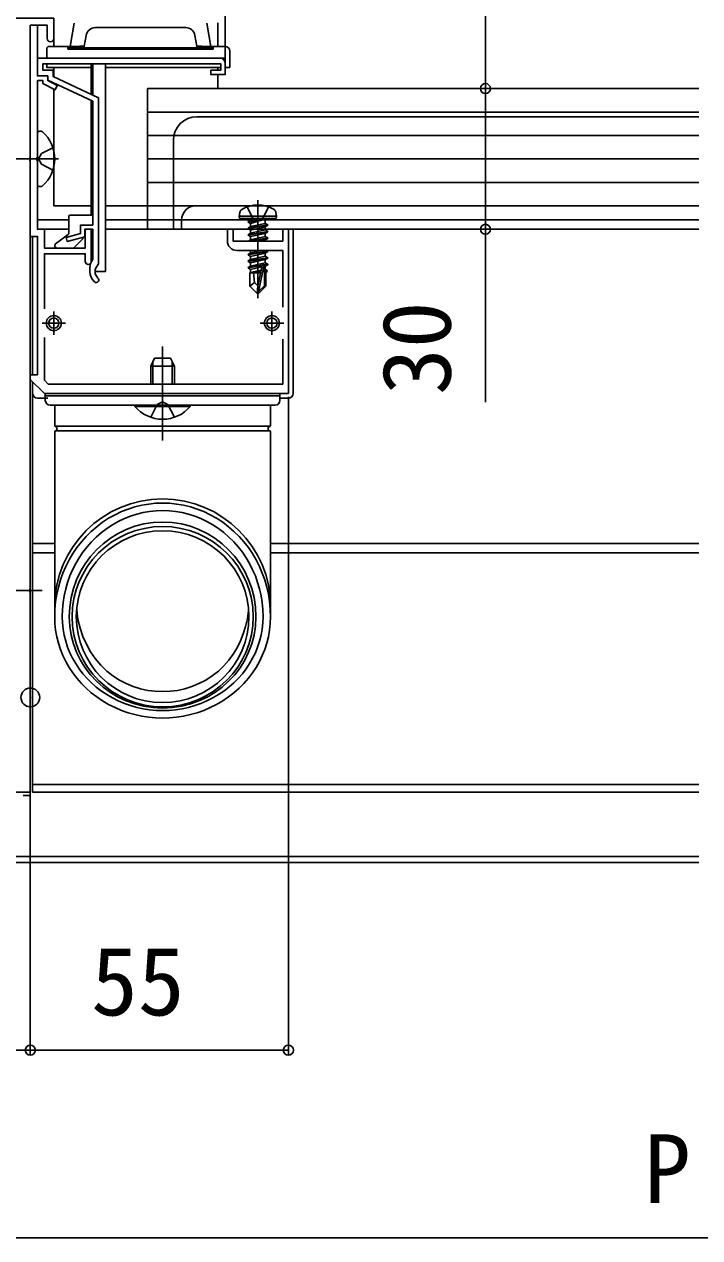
# Model space of a CAD drawing. Units: millimetres, scale not verified. Extents: x -875 to 875, y -1307 to 1300.
# Drawn here: x -579.8 to -435.8, y -1020.4 to -761.7 of the extents above; entities that cross this region are included whole.
import ezdxf
from ezdxf.enums import TextEntityAlignment as Align

# ---------------------------------------------------------------- set-up
doc = ezdxf.new("R2010")
doc.units = ezdxf.units.MM
doc.header["$LTSCALE"] = 8
doc.header["$PDMODE"] = 32
doc.header["$PDSIZE"] = 4
for name, color, linetype in [('0-3_YKK_11', 7, 'Continuous'), ('0-4_YKK_12', 2, 'Continuous'), ('0-5_YKK_13', 4, 'Continuous'), ('0-6_YKK_D', 6, 'Continuous')]:
    doc.layers.add(name, color=color, linetype=linetype)
doc.styles.add('ＭＳ ゴシック', font='')
doc.styles.get('ＭＳ ゴシック').set_extended_font_data('MS Gothic')

msp = doc.modelspace()

# ---------------------------------------------------------------- linework, layer by layer
at = {"layer": '0-3_YKK_11'}
for p, q in [((-565.8, -813.6), (-565.8, -814.4)), ((-573.5, -822.9), (-573.5, -827.9)), ((-527, -822.9), (-527, -827.9)), ((-576, -825.4), (-571, -825.4)), ((-529.5, -825.4), (-524.5, -825.4))]:
    msp.add_line(p, q, dxfattribs=at)
for points in [[(-573.5, -764.7), (-573.5, -760.4), (-600.042, -760.4), (-600.225, -760.52), (-600.775, -760.52), (-600.958, -760.4), (-621.042, -760.4), (-621.225, -760.52), (-621.775, -760.52), (-621.958, -760.4), (-630.042, -760.4), (-630.225, -760.52), (-630.775, -760.52), (-630.958, -760.4), (-638.5, -760.4), (-638.5, -763.4), (-638.2, -763.7)], [(-609, -925.4), (-578.5, -925.4), (-578.5, -882.858), (-578.62, -882.675), (-578.62, -882.125), (-578.5, -881.942), (-578.5, -790.858), (-578.62, -790.675), (-578.62, -790.125), (-578.5, -789.942), (-578.5, -761.9), (-574.9, -761.9), (-574.9, -764.7)], [(-565.5, -812.25), (-565.5, -805.4), (-566.8, -805.4), (-566.8, -809.4), (-575.5, -809.4), (-575.5, -805.4), (-577, -805.4), (-577, -790.858), (-577.12, -790.675), (-577.12, -790.125), (-577, -789.942), (-577, -773.7), (-575.8, -773.7), (-575.8, -774.307), (-573.231, -775.644), (-572.769, -774.756), (-574.8, -773.7), (-574.8, -772.7), (-577, -772.7), (-577, -761.9), (-578.5, -761.9), (-578.5, -806.9), (-577, -806.9), (-577, -836.4), (-578.5, -836.4), (-578.5, -837.4), (-575.5, -840.4), (-523.5, -840.4), (-523.5, -805.4), (-524.7, -805.4), (-524.7, -807.9), (-535.3, -807.9), (-535.3, -805.4), (-536.5, -805.4), (-536.5, -807.9)], [(-538, -768.9), (-577, -768.9), (-577, -772.7), (-574.8, -772.7), (-574.8, -773.6), (-565.2, -778.1), (-565.2, -804.5), (-567.8, -804.5), (-567.8, -806.307), (-570.865, -807.115), (-570.635, -807.985), (-566.9, -807), (-566.9, -805.4), (-565.2, -805.4), (-565.2, -811.703), (-565.255, -811.875)], [(-564.095, -813.01), (-564, -812.791), (-564, -777.337), (-573.6, -772.837), (-573.6, -771.5), (-575.8, -771.5), (-575.8, -770.1), (-537.9, -770.1), (-537.9, -771.5), (-540, -771.5), (-540, -772.4), (-537, -772.4), (-537, -769.9)], [(-575.5, -822.341), (-575.5, -810.6), (-566.8, -810.6), (-566.8, -812.25)], [(-534.5, -809.9), (-524.7, -809.9), (-524.7, -822.001)], [(-524.7, -828.799), (-524.7, -838.4), (-574.672, -838.4), (-575.5, -837.572), (-575.5, -828.459)]]:
    msp.add_lwpolyline(points, dxfattribs=at)
for centre, radius, start, end in [((-574.2, -764.7), 0.7, 180.00001, 269.99999), ((-574.2, -764.7), 0.7, 270.00001, 359.99999), ((-538, -769.9), 1, 0.00001, 89.99999), ((-534.5, -807.9), 2, 180.00001, 269.99999), ((-566.15, -812.25), 0.65, 180.00001, 269.99999), ((-566.15, -812.25), 0.65, 270.00001, 359.99999), ((-562.8, -813.6), 3, 144.90318, 180), ((-562.8, -814.4), 3, 180.00001, 227.02713), ((-562.8, -814.4), 1.9, 132.9859, 227.02712), ((-564.47, -816.193), 0.55, 227.02712, 330.00001), ((-564.47, -816.193), 0.55, 329.99997, 47.0271)]:
    msp.add_arc(centre, radius, start, end, dxfattribs=at)
at = {"layer": '0-4_YKK_12'}
for p, q in [((-543, -781.4), (-436, -781.4)), ((-548, -786.4), (-548, -805.4)), ((-572.496, -790.4), (-593.913, -790.4)), ((-543.25, -800.4), (-436, -800.4)), ((-577, -803.4), (-570.3, -803.4)), ((-562.5, -803.4), (-553.5, -803.4)), ((-553.5, -803.4), (-436, -803.4)), ((-546.25, -803.4), (-546.25, -805.4)), ((-578, -806.9), (-578, -836.4)), ((-576.7, -805.4), (-570.3, -805.4)), ((-562.5, -805.4), (-436, -805.4)), ((-550.3, -830.4), (-550.3, -850.4)), ((-578, -837.9), (-578, -925.4)), ((-578, -872.4), (-573.304, -872.4)), ((-578, -874.4), (-573.304, -874.4)), ((-527.304, -872.4), (-436, -872.4)), ((-527.304, -874.4), (-436, -874.4)), ((-592.2, -882.4), (-575.986, -882.4)), ((-578, -923.8), (-436, -923.8)), ((-578, -925.4), (-436, -925.4)), ((-613.6, -939.117), (-436, -939.117)), ((-613.6, -940.399), (-436, -940.399))]:
    msp.add_line(p, q, dxfattribs=at)
for centre, radius in [((-543, -786.4), 5), ((-543.25, -803.4), 3)]:
    msp.add_arc(centre, radius, 90, 180, dxfattribs=at)
at = {"layer": '0-5_YKK_13'}
for p, q in [((-578.5, -768.4), (-578.5, -762.2)), ((-573.5, -766.4), (-573.5, -761.4)), ((-570, -766.4), (-569.13, -761.466)), ((-564.616, -762.4), (-545.374, -762.4)), ((-540.87, -761.466), (-540, -766.4)), ((-538.5, -766.4), (-538.5, -761.4)), ((-566.586, -764.053), (-566.995, -766.374)), ((-542.995, -766.374), (-543.405, -764.053)), ((-575, -766.9), (-575, -768.9)), ((-574.5, -766.4), (-570, -766.4)), ((-570.5, -766.4), (-570.5, -767)), ((-570.5, -766.7), (-539.5, -766.7)), ((-539.5, -767), (-570.5, -767)), ((-568, -766.4), (-570, -766.4)), ((-568, -766.7), (-568, -766.374)), ((-568, -766.374), (-567, -766.374)), ((-567, -766.374), (-567, -766.7)), ((-542, -766.374), (-542, -766.7)), ((-540, -766.4), (-542, -766.4)), ((-540, -766.4), (-537, -766.4)), ((-539.5, -767), (-539.5, -766.4)), ((-536, -767.4), (-536, -770.9)), ((-578.5, -771.4), (-578.5, -768.4)), ((-574.5, -768.9), (-574.7, -768.9)), ((-537, -768.9), (-574.5, -768.9)), ((-573.5, -772.87), (-573.5, -770.9)), ((-565.5, -776.634), (-565.5, -770.1)), ((-565.2, -776.775), (-565.2, -770.1)), ((-562.5, -814.4), (-562.5, -770.1)), ((-562.5, -770.9), (-537.9, -770.9)), ((-538.5, -771.5), (-538.5, -770.9)), ((-537, -770.9), (-537, -768.9)), ((-537, -770.9), (-536, -770.9)), ((-578.5, -774.4), (-578.5, -771.4)), ((-538.5, -775.4), (-538.5, -772.4)), ((-578.5, -898.4), (-578.5, -774.4)), ((-573.5, -774.376), (-573.5, -774.209)), ((-573.5, -800.4), (-573.5, -775.503)), ((-553.5, -775.4), (-553.5, -805.4)), ((-436, -775.4), (-553.5, -775.4)), ((-565.5, -802.1), (-565.5, -777.959)), ((-565.2, -802.1), (-565.2, -778.291)), ((-436, -780.4), (-553.5, -780.4)), ((-577, -785.149), (-577, -795.651)), ((-576.455, -784.5), (-576.257, -784.5)), ((-436, -785.4), (-553.5, -785.4)), ((-573.674, -788.028), (-576.135, -789.255)), ((-576.744, -790.4), (-576.135, -789.255)), ((-576.744, -790.4), (-576.135, -791.545)), ((-573.674, -792.772), (-576.135, -791.545)), ((-436, -790.4), (-553.5, -790.4)), ((-577, -795.651), (-577, -795.755)), ((-576.455, -796.3), (-576.257, -796.3)), ((-436, -795.4), (-553.5, -795.4)), ((-530, -799.201), (-530, -820.101)), ((-573.5, -800.4), (-565.5, -800.4)), ((-562.5, -800.4), (-553.5, -800.4)), ((-436, -800.4), (-553.5, -800.4)), ((-534, -802.601), (-533.859, -801.799)), ((-526, -802.601), (-526.141, -801.799)), ((-570.3, -806.25), (-570.3, -802.7)), ((-570, -802.4), (-565.5, -802.4)), ((-526, -802.601), (-534, -802.601)), ((-534, -802.601), (-533.912, -803.101)), ((-526.088, -803.101), (-533.912, -803.101)), ((-532.1, -803.751), (-528.5, -803.151)), ((-528.5, -803.251), (-532.1, -803.851)), ((-532.1, -803.751), (-531.55, -803.434)), ((-532.1, -803.751), (-532.1, -803.851)), ((-532.1, -803.751), (-532.1, -803.851)), ((-532.1, -803.851), (-531.55, -804.169)), ((-532.1, -805.151), (-527.9, -804.451)), ((-527.9, -804.551), (-532.1, -805.251)), ((-528.5, -803.151), (-531.55, -803.434)), ((-531.55, -804.169), (-528.5, -803.251)), ((-531.55, -803.301), (-531.55, -803.434)), ((-528.45, -804.134), (-531.55, -804.834)), ((-531.55, -804.169), (-531.55, -804.834)), ((-528.5, -803.151), (-528.5, -803.251)), ((-528.45, -803.301), (-528.45, -804.134)), ((-527.9, -804.451), (-528.45, -804.134)), ((-527.9, -804.551), (-528.45, -804.869)), ((-527.9, -804.451), (-527.9, -804.551)), ((-526, -802.601), (-526.088, -803.101)), ((-578, -806.9), (-578, -836.4)), ((-570.3, -805.4), (-576.7, -805.4)), ((-573.1, -808.5), (-570.42, -806.49)), ((-567.3, -807.105), (-567.3, -807.4)), ((-565.5, -805.4), (-566.6, -805.4)), ((-565.5, -805.4), (-566.6, -805.4)), ((-565.5, -812.292), (-565.5, -805.4)), ((-522.5, -805.4), (-562.5, -805.4)), ((-436, -805.4), (-553.5, -805.4)), ((-532.1, -805.151), (-531.55, -804.834)), ((-532.1, -805.151), (-532.1, -805.251)), ((-532.1, -805.251), (-531.55, -805.569)), ((-532.1, -806.551), (-527.9, -805.851)), ((-527.9, -805.951), (-532.1, -806.651)), ((-532.1, -806.551), (-531.55, -806.234)), ((-532.1, -806.551), (-532.1, -806.651)), ((-532.1, -806.651), (-531.55, -806.969)), ((-528.45, -804.869), (-531.55, -805.569)), ((-528.45, -805.534), (-531.55, -806.234)), ((-531.55, -805.569), (-531.55, -806.234)), ((-528.45, -806.934), (-531.55, -807.634)), ((-531.55, -806.969), (-531.55, -807.634)), ((-528.45, -804.869), (-528.45, -805.534)), ((-527.9, -805.851), (-528.45, -805.534)), ((-528.45, -806.269), (-528.45, -806.934)), ((-527.9, -807.251), (-528.45, -806.934)), ((-527.9, -805.851), (-527.9, -805.951)), ((-522.5, -805.4), (-522.5, -840.4)), ((-569.3, -809.4), (-572.8, -809.4)), ((-567.3, -807.4), (-569.3, -809.4)), ((-532.011, -807.9), (-531.55, -807.634)), ((-531.791, -807.9), (-527.9, -807.251)), ((-527.9, -807.351), (-531.191, -807.9)), ((-528.45, -807.669), (-528.45, -807.9)), ((-527.9, -807.251), (-527.9, -807.351)), ((-532.1, -810.751), (-527.9, -810.051)), ((-527.9, -810.151), (-532.1, -810.851)), ((-532.1, -810.751), (-531.55, -810.434)), ((-532.1, -810.751), (-532.1, -810.851)), ((-532.1, -810.851), (-531.55, -811.169)), ((-532.1, -812.151), (-527.9, -811.451)), ((-527.9, -811.551), (-532.1, -812.251)), ((-532.1, -812.151), (-531.55, -811.834)), ((-532.1, -812.151), (-532.1, -812.251)), ((-532.1, -812.251), (-531.55, -812.569)), ((-529.185, -809.9), (-531.55, -810.434)), ((-531.55, -809.9), (-531.55, -810.434)), ((-528.45, -811.134), (-531.55, -811.834)), ((-531.55, -811.169), (-531.55, -811.834)), ((-528.45, -810.469), (-528.45, -811.134)), ((-527.9, -811.451), (-528.45, -811.134)), ((-528.45, -811.869), (-528.45, -812.534)), ((-527.9, -810.051), (-528.162, -809.9)), ((-527.9, -810.051), (-527.9, -810.151)), ((-527.9, -811.451), (-527.9, -811.551)), ((-562.5, -814.4), (-564.7, -814.4)), ((-532.1, -813.551), (-529.074, -813.047)), ((-529.102, -813.152), (-532.1, -813.651)), ((-532.1, -813.551), (-531.55, -813.234)), ((-532.1, -813.551), (-532.1, -813.651)), ((-532.1, -813.651), (-531.55, -813.969)), ((-531.7, -814.701), (-531.55, -814.634)), ((-531.7, -814.701), (-531.7, -817.551)), ((-529.424, -814.701), (-531.7, -814.701)), ((-528.45, -812.534), (-531.55, -813.234)), ((-531.55, -812.569), (-531.55, -813.234)), ((-529.16, -813.429), (-531.55, -813.969)), ((-531.55, -813.969), (-531.55, -814.634)), ((-529.305, -814.127), (-531.55, -814.634)), ((-529.365, -814.419), (-531.083, -814.701)), ((-529.09, -813.095), (-530, -817.48)), ((-528.668, -812.979), (-529.85, -818.677)), ((-529.42, -814.685), (-529.504, -814.701)), ((-528.668, -812.979), (-527.9, -812.851)), ((-527.9, -812.951), (-528.613, -813.07)), ((-528.45, -813.934), (-528.603, -813.968)), ((-528.6, -813.15), (-528.6, -817.427)), ((-528, -814.194), (-528.6, -814.293)), ((-528, -814.409), (-528.6, -814.526)), ((-528.3, -814.701), (-528.6, -814.701)), ((-527.9, -812.851), (-528.45, -812.534)), ((-528.45, -813.269), (-528.45, -813.934)), ((-528, -814.194), (-528.45, -813.934)), ((-528, -814.409), (-528.3, -814.582)), ((-528.3, -814.582), (-528.3, -817.551)), ((-528, -814.194), (-528, -814.409)), ((-527.9, -812.851), (-527.9, -812.951)), ((-530.743, -816.748), (-531.7, -817.551)), ((-530, -817.48), (-530.15, -819.101)), ((-530, -817.48), (-530, -819.101)), ((-528.6, -817.427), (-529.85, -818.677)), ((-528.3, -817.551), (-528.6, -817.427)), ((-530.15, -819.101), (-531.7, -817.551)), ((-530.15, -819.101), (-529.85, -819.101)), ((-529.85, -819.101), (-528.3, -817.551)), ((-529.85, -818.677), (-529.85, -819.101)), ((-552.8, -834.6), (-552, -832.9)), ((-552, -832.9), (-548.6, -832.9)), ((-548.6, -832.9), (-547.8, -834.6)), ((-552.8, -838.4), (-552.8, -834.6)), ((-552.8, -834.6), (-547.8, -834.6)), ((-552.367, -838.4), (-552.367, -833.68)), ((-548.233, -838.4), (-548.233, -833.68)), ((-547.8, -838.4), (-547.8, -834.6)), ((-578, -837.9), (-578, -840.4)), ((-575.3, -840.4), (-575.3, -841.9)), ((-525.3, -840.4), (-575.3, -840.4)), ((-525.3, -841.9), (-525.3, -840.4)), ((-574.8, -841.4), (-577, -841.4)), ((-525.3, -840.9), (-575.3, -840.9)), ((-550.3, -842.9), (-574.3, -842.9)), ((-573.304, -842.9), (-573.304, -847.232)), ((-573.304, -842.9), (-527.304, -842.9)), ((-573.304, -842.9), (-573.304, -847.232)), ((-544.4, -842.9), (-556.2, -842.9)), ((-556.2, -843.148), (-556.2, -842.9)), ((-556.2, -843.148), (-544.4, -843.148)), ((-552.8, -845.483), (-551.445, -842.765)), ((-550.3, -842.156), (-551.445, -842.765)), ((-550.3, -842.156), (-549.155, -842.765)), ((-526.3, -842.9), (-550.3, -842.9)), ((-547.8, -845.483), (-549.155, -842.765)), ((-544.4, -843.148), (-544.4, -842.9)), ((-527.304, -847.229), (-527.304, -842.9)), ((-527.304, -842.9), (-527.304, -847.242)), ((-523.5, -841.4), (-525.3, -841.4)), ((-573.213, -847.4), (-527.4, -847.4)), ((-573.202, -848.4), (-527.4, -848.4)), ((-527.304, -848.556), (-527.304, -887.991)), ((-573.304, -848.574), (-573.304, -887.991)), ((-578.5, -901.4), (-578.5, -898.4)), ((-578.5, -904.4), (-578.5, -901.4)), ((-578.5, -920.4), (-578.5, -904.4)), ((-578.5, -920.4), (-578.5, -926.094)), ((-580, -926.094), (-578.5, -926.094))]:
    msp.add_line(p, q, dxfattribs=at)
for points in [[(-543, -766.7), (-543, -766.374), (-542, -766.374)], [(-575, -770.1), (-575, -770.9), (-565.5, -770.9)], [(-577, -785.045), (-577, -785.149), (-577, -785.5)], [(-532.3, -800.622), (-531.145, -802.939), (-530, -803.547)], [(-527.7, -800.622), (-528.855, -802.939), (-530, -803.547)], [(-527.9, -805.951), (-528.45, -806.269), (-531.55, -806.969)], [(-527.9, -807.351), (-528.45, -807.669), (-529.473, -807.9)], [(-527.9, -810.151), (-528.45, -810.469), (-531.55, -811.169)], [(-527.9, -811.551), (-528.45, -811.869), (-531.55, -812.569)], [(-530, -817.48), (-530.743, -816.748), (-530.9, -814.701)], [(-527.9, -812.951), (-528.45, -813.269), (-528.6, -813.303)], [(-568.61, -886.602), (-568.35, -888.584), (-567.891, -890.454), (-567.285, -892.218), (-566.538, -893.883), (-565.656, -895.454), (-564.646, -896.938), (-563.487, -898.318), (-562.209, -899.611)], [(-538.391, -899.611), (-537.244, -898.476), (-536.207, -897.259), (-535.274, -895.968), (-534.445, -894.607), (-533.722, -893.174), (-533.105, -891.665), (-532.602, -890.076), (-532.216, -888.404), (-531.996, -886.643)]]:
    msp.add_lwpolyline(points, dxfattribs=at)
for centre, radius in [((-573.5, -825.4), 1.6), ((-573.5, -825.4), 1.1), ((-527, -825.4), 1.6), ((-527, -825.4), 1.1)]:
    msp.add_circle(centre, radius, dxfattribs=at)
for centre, radius, start, end in [((-564.616, -764.4), 2, 90, 170), ((-545.374, -764.4), 2, 10, 90), ((-574.5, -766.9), 0.5, 90, 180), ((-537, -767.4), 1, 0, 90), ((-574.7, -768.6), 0.3, 180, 270), ((-576.455, -785.045), 0.545, 90, 180), ((-576.257, -785.05), 0.55, 48.43917, 90), ((-581, -790.4), 7.7, 311.56083, 48.43917), ((-576.455, -795.755), 0.545, 180, 270), ((-576.257, -795.75), 0.55, 270, 311.56083), ((-532.972, -801.955), 0.9, 122.05588, 170), ((-530, -806.701), 6.5, 57.94412, 122.05588), ((-527.028, -801.955), 0.9, 10, 57.94412), ((-570, -802.7), 0.3, 90, 180), ((-565.5, -802.1), 0.3, 270, 0), ((-531.75, -803.301), 0.2, 0, 90), ((-528.25, -803.301), 0.2, 90, 180), ((-570.6, -806.25), 0.3, 306.8699, 0), ((-572.8, -808.9), 0.5, 126.8699, 270), ((-528.848, -813.15), 0.248, 0, 167.19096), ((-577, -840.4), 1, 180, 270), ((-523.5, -840.4), 1, 270, 0), ((-574.3, -841.9), 1, 180, 270), ((-550.3, -838.2), 7.7, 219.98312, 320.01688), ((-526.3, -841.9), 1, 270, 0), ((-573.104, -847.232), 0.2, 180, 253.43859), ((-573.104, -848.574), 0.2, 106.56141, 180), ((-573.304, -847.903), 0.5, 286.56141, 73.43859), ((-527.304, -847.9), 0.5, 106.60693, 253.40383), ((-527.504, -847.229), 0.2, 286.60693, 0.00538), ((-527.503, -848.571), 0.2, 0.00538, 73.40383), ((-550.3, -885.518), 18.451, 229.80309, 310.19691)]:
    msp.add_arc(centre, radius, start, end, dxfattribs=at)
for centre, major_axis, ratio, start_param, end_param in [((-565.8, -802.1), (0.3, 0), 0.999888, 4.712389, 6.2831853), ((-550.3, -885.812), (-23.004, 0), 0.99602, 3.1415927, 6.2831853), ((-550.3, -887.991), (0, -24.22), 0.949802, 1.5707963, 4.712389), ((-550.3, -887.991), (0, -22.626), 0.945819, 1.5707963, 4.712389), ((-550.3, -887.991), (0, 20.173), 0.986472, 4.712389, 7.8539816), ((-550.3, -887.991), (-23.004, 0), 0.939189, 6.2831853, 9.424778), ((-550.3, -887.991), (-21.4, 0), 0.935104, 6.2831853, 9.424778), ((-550.3, -887.991), (19.9, 0), 0.978676, 3.1415927, 6.2831853)]:
    msp.add_ellipse(centre, major_axis=major_axis, ratio=ratio, start_param=start_param, end_param=end_param, dxfattribs=at)
for major_axis in [(19.3, 0), (-18.4, 0.004)]:
    msp.add_ellipse((-550.3, -887.991), major_axis=major_axis, ratio=0.996195, dxfattribs=at)
at = {"layer": '0-6_YKK_D'}
for p, q in [((-537, -768.9), (-537, -638.079)), ((-578.5, -837.988), (-578.5, -981.399)), ((-523.5, -841.1), (-523.5, -981.399)), ((-578.5, -926.1), (-578.5, -981.399)), ((-638.5, -980.399), (-578.5, -980.399)), ((-578.5, -980.399), (-523.5, -980.399)), ((-608.5, -1020.399), (-268.5, -1020.399))]:
    msp.add_line(p, q, dxfattribs=at)
for points in [[(-481.5, -775.4), (-481.5, -760.4), (-481.5, -725.555)], [(-481.5, -775.4), (-481.5, -805.4), (-481.5, -842.241)]]:
    msp.add_lwpolyline(points, dxfattribs=at)
for centre, radius in [((-481.5, -775.4), 1.075), ((-481.5, -775.4), 1.062), ((-481.5, -805.4), 1.062), ((-578.5, -980.399), 1.075), ((-578.5, -980.399), 1.075), ((-523.5, -980.399), 1.075)]:
    msp.add_circle(centre, radius, dxfattribs=at)
msp.add_point((-578.5, -905.206), dxfattribs=at)

# ---------------------------------------------------------------- texts
at = {"layer": '0-6_YKK_D', "style": 'ＭＳ ゴシック'}
msp.add_text('30', height=14.66, rotation=90, dxfattribs=at).set_placement((-484.5, -840.718), align=Align.BOTTOM_LEFT)
for s, p in [('55', (-565.545, -977.399)), ('P', (-447.705, -1017.399))]:
    msp.add_text(s, height=14.66, dxfattribs=at).set_placement(p, align=Align.BOTTOM_LEFT)

doc.saveas('drawing.dxf')
